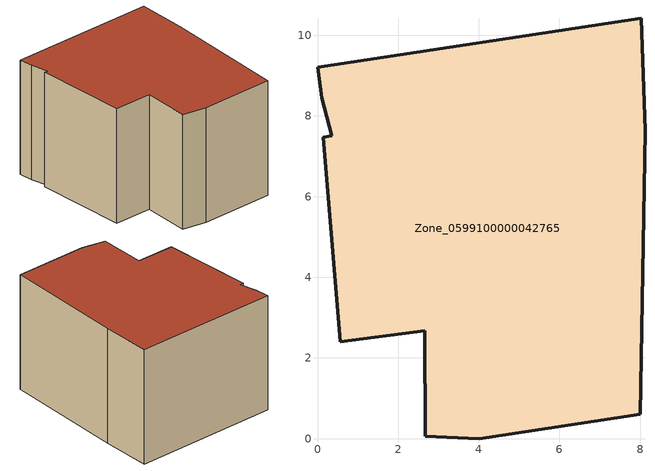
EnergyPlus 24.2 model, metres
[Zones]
Zone_0599100000042765
 floor ground (C_G): 0,9.21 8.03,10.42 8.12,7.64 8,0.6 4.01,0 2.68,0.06 2.66,2.67 0.57,2.4 0.14,7.48 0.35,7.5 0.11,8.45 z0
 wall outside (C_F): 0.14,7.48 0.57,2.4 2.66,2.67 2.68,0.06 4.01,0 8,0.6 8.12,7.64 8.03,10.42 0,9.21 0.11,8.45 0.35,7.5 0.14,7.48 z0:5.94
 roof outside (C_R): 0.11,8.45 0.35,7.5 0.14,7.48 0.57,2.4 2.66,2.67 2.68,0.06 4.01,0 8,0.6 8.12,7.64 8.03,10.42 0,9.21 z5.94
[BUILDING]
Pand.0599100000042765: North Axis=0; Terrain=City; Loads Convergence Tolerance Value=0.04; Temperature Convergence Tolerance Value=0.4; Solar Distribution=FullExterior; Maximum Number of Warmup Days=25; Minimum Number of Warmup Days=1
[Site:Location]
Rotterdam.The.Hague.AP_ZH_NLD Design_Conditions: Latitude=51.96; Longitude=4.45; Time Zone=1; Elevation=-4.5
[SITE:GROUNDTEMPERATURE:BUILDINGSURFACE]
18, 18, 18, 18, 18, 18, 18, 18, 18, 18, 18, 18
[MATERIAL] Thermal Absorptance=0.9; Solar Absorptance=0.7; Visible Absorptance=0.7
Name | Roughness | Thickness | Conductivity | Density | Specific Heat
G.TC.1946 | MediumSmooth | 0.15 | 1 | 540 | 1210
F.TC.1946 | Rough | 0.3 | 0.857143 | 1920 | 840
R.TC.1946 | MediumRough | 0.2 | 0.909091 | 1500 | 1000
[CONSTRUCTION]
C_G: G.TC.1946
C_F: F.TC.1946
C_R: R.TC.1946
[ZONE]
Zone_0599100000042765: Type=1; Multiplier=1; Ceiling Height=Autocalculate; Volume=Autocalculate; Floor Area=autocalculate; Part of Total Floor Area=Yes
[ZONEINFILTRATION:DESIGNFLOWRATE]
Infil_Zone_0599100000042765: Zone or ZoneList or Space or SpaceList=Zone_0599100000042765; Schedule=AlwaysOn; Design Flow Rate Calculation Method=Flow/Area; Flow Rate per Floor Area=0.003; Constant Term Coefficient=1; Temperature Term Coefficient=0; Velocity Term Coefficient=0; Velocity Squared Term Coefficient=0
[HVACTEMPLATE:ZONE:IDEALLOADSAIRSYSTEM]
Zone_0599100000042765: Maximum Heating Supply Air Temperature=50; Minimum Cooling Supply Air Temperature=13; Maximum Heating Supply Air Humidity Ratio=0.0156; Minimum Cooling Supply Air Humidity Ratio=0.0077; Heating Limit=NoLimit; Cooling Limit=NoLimit; Dehumidification Control Type=ConstantSensibleHeatRatio; Cooling Sensible Heat Ratio=0.7; Dehumidification Setpoint=60; Humidification Control Type=None; Humidification Setpoint=30; Outdoor Air Method=None; Outdoor Air Flow Rate per Person=0.00944; Outdoor Air Flow Rate per Zone Floor Area=0; Outdoor Air Flow Rate per Zone=0; Demand Controlled Ventilation Type=None; Outdoor Air Economizer Type=NoEconomizer; Heat Recovery Type=None; Sensible Heat Recovery Effectiveness=0.7; Latent Heat Recovery Effectiveness=0.65
[ZONECONTROL:THERMOSTAT]
ThermostatControl_Zone_0599100000042765: Zone or ZoneList=Zone_0599100000042765; Control Type Schedule=DualSetpointControlType; Control 1=Thermostat_Zone_0599100000042765; Temperature Difference Between Cutout And Setpoint=0
[THERMOSTATSETPOINT:DUALSETPOINT]
Thermostat_Zone_0599100000042765: Heating Setpoint Temperature Schedule=HeatingSetpoint_Zone_0599100000042765; Cooling Setpoint Temperature Schedule=CoolingSetpoint_Zone_0599100000042765
[SCHEDULE:COMPACT]
HeatingSetpoint_Zone_0599100000042765: Through: 12/31, For: AllDays, Until: 24:00, 21
CoolingSetpoint_Zone_0599100000042765: Through: 12/31, For: AllDays, Until: 24:00, 24
DualSetpointControlType: Through: 12/31, For: AllDays, Until: 24:00, 4
AlwaysOn: Through: 12/31, For: AllDays, Until: 24:00, 1
